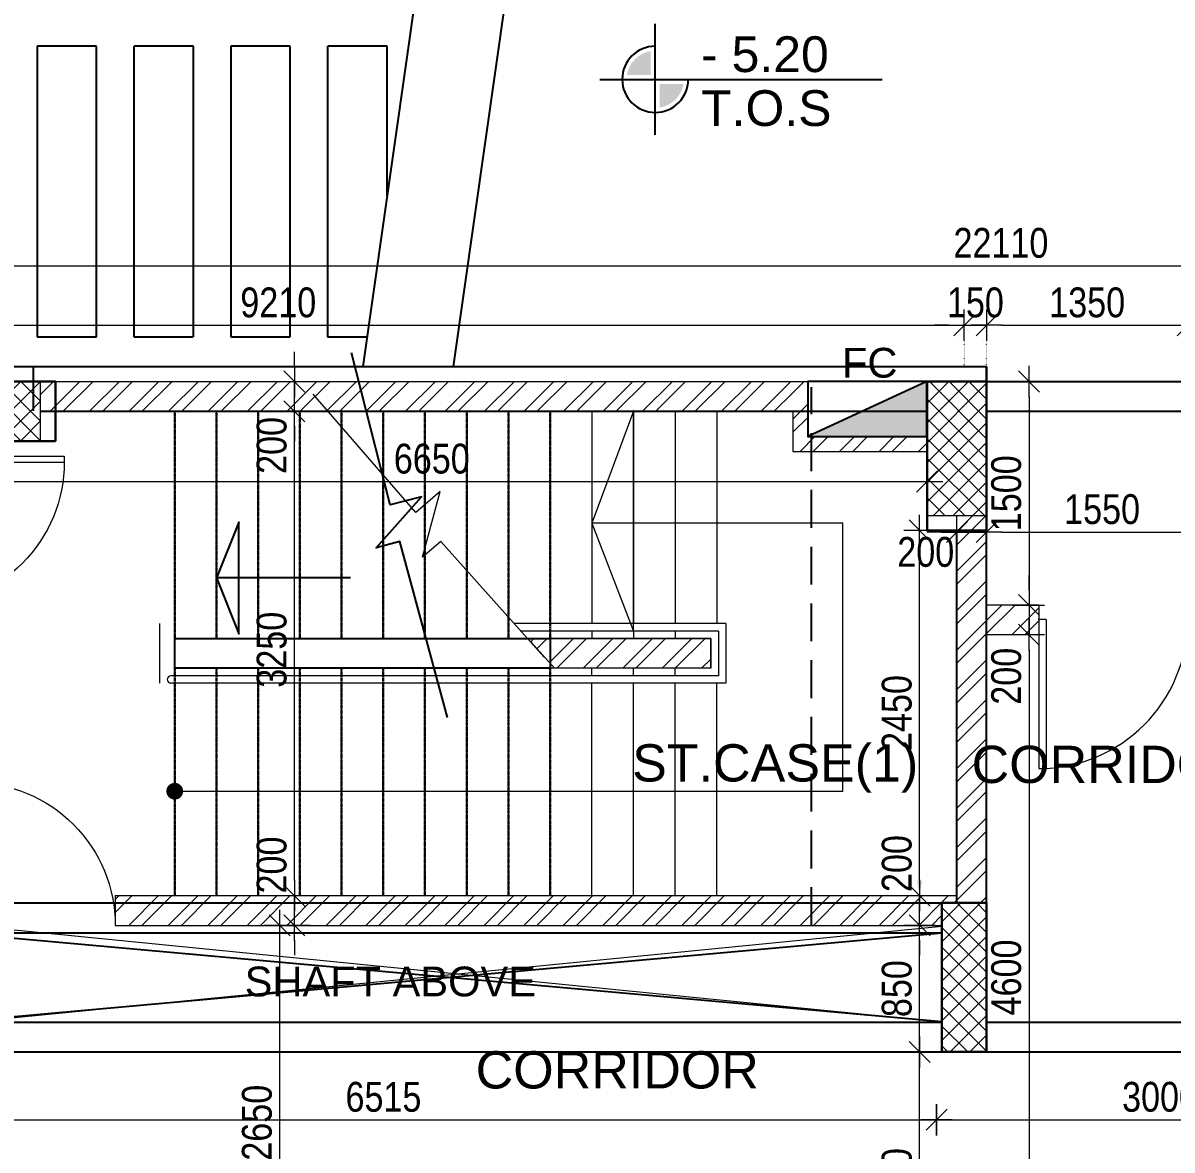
# Model space of a CAD drawing. Header units: inches. Extents: x 676944 to 1044153, y 326920 to 502369.
# Drawn here: x 703729 to 711442, y 375102 to 382667 of the extents above; entities that cross this region are included whole.
import ezdxf

# ---------------------------------------------------------------- set-up
doc = ezdxf.new("R2010")
doc.units = ezdxf.units.IN
doc.header["$MEASUREMENT"] = 0
for name, pattern in [('DASHED2', [9.525, 6.35, -3.175]), ('DOT2', [3.175, 0, -3.175]), ('HIDDEN', [9.525, 6.35, -3.175]), ('PHANTOM21', [1.25, 0.625, -0.125, 0.125, -0.125, 0.125, -0.125])]:
    doc.linetypes.add(name, pattern=pattern)
for name, color, linetype, lineweight in [('A-DIMENSION', 7, 'Continuous', 9), ('A-DOOR', 10, 'Continuous', 15), ('A-LEVEL', 181, 'Continuous', 9), ('A-LEVEL-CON', 74, 'Continuous', 9)]:
    doc.layers.add(name, color=color, linetype=linetype, lineweight=lineweight)
for name, color, linetype in [('LEVELS', 181, 'Continuous'), ('P-FIRE-HOSE', 8, 'PHANTOM21'), ('S-BEAM', 2, 'Continuous'), ('S-COL-1', 7, 'Continuous'), ('S-REIN', 7, 'Continuous'), ('S-RIBS', 43, 'HIDDEN'), ('S-STR', 9, 'DASHED2'), ('S-T-REIN', 210, 'HIDDEN'), ('stair', 1, 'Continuous'), ('THN', 1, 'Continuous')]:
    doc.layers.add(name, color=color, linetype=linetype)
doc.styles.add('ARIAL', font='ARIALN.TTF')
doc.styles.get("Standard").update_dxf_attribs({"font": 'arial.ttf'})
doc.styles.add('style1', font='arial.ttf')
doc.dimstyles.get("Standard").update_dxf_attribs({"dimtxt": 0.18, "dimasz": 0.18, "dimexe": 0.18, "dimexo": 0.0625, "dimgap": 0.09, "dimtad": 0, "dimtih": 1, "dimtoh": 1, "dimdec": 4, "dimzin": 0, "dimdsep": 46, "dimtxsty": 'Standard', "dimcen": 0.09, "dimadec": 0, "dimazin": 0, "dimtfac": 1, "dimtdec": 4, "dimtofl": 0, "dimtmove": 0, "dimatfit": 3, "dimfxl": 1, "dimtolj": 1, "dimtzin": 0, "dimarcsym": 0})
pattern_1 = [(45, (500265.86, -209134.59), (-132.58252, 132.58252), []), (45, (500354.24, -209134.59), (-132.58252, 132.58252), [])]
pattern_2 = [(45, (500265.86, -209134.585), (-66.29126, 66.29126), []), (135, (500265.86, -209134.585), (-66.29126, -66.29126), [])]

# ---------------------------------------------------------------- blocks, each defined once
blk = doc.blocks.new('M-DOOR-1M')
at = {"layer": 'A-DOOR'}
for p, q in [((0, 958.4), (-41.7, 958.4)), ((-41.7, 0), (-41.7, 958.4)), ((0, 0), (0, 958.4)), ((-41.7, 0), (0, 0))]:
    blk.add_line(p, q, dxfattribs=at)
blk.add_arc((-41.7, 0), 958.4, 90, 180.00218, dxfattribs=at)
blk = doc.blocks.new('level')
at = {"layer": 'LEVELS'}
for points in [[(42.75, 3.75), (22.79, 3.75, -0.325023), (42.75, 23.71)], [(70.21, -3.75), (50.25, -3.75), (50.25, -23.71, 0.325023)]]:
    blk.add_hatch(color=256, dxfattribs=at).paths.add_polyline_path(points)
for p, q in [((46.5, -46.5), (46.5, 46.5)), ((0, 0), (236.89, 0))]:
    blk.add_line(p, q, dxfattribs=at)
blk.add_arc((46.5, 0), 27.75, 90, 0, dxfattribs=at)
at = {"layer": 'LEVELS', "style": 'style1', "flags": 8}
for tag, p in [('+0.00', (84.97, 6.12)), ('F.F.L', (84.97, -39.13))]:
    blk.add_attdef(tag, p, '', height=30, dxfattribs=at)
blk = doc.blocks.new('FHC')
at = {"layer": 'P-FIRE-HOSE', "linetype": 'Continuous'}
blk.add_hatch(color=256, dxfattribs=at).paths.add_polyline_path([(-0.4, 0.185), (-0.4, -0.185), (0.4, 0.185)])
blk.add_line((-0.4, -0.185), (0.4, 0.185), dxfattribs=at)
blk.add_lwpolyline([(-0.4, -0.185), (0.4, -0.185), (0.4, 0.185), (-0.4, 0.185)], close=True, dxfattribs=at)
blk = doc.blocks.new('R')
for p, q in [((0, -1.05), (0, 1.05)), ((-1.05, 0), (1.05, 0))]:
    blk.add_line(p, q)
at = {"color": 4, "lineweight": 13}
blk.add_line((-0.707, -0.707), (0.707, 0.707), dxfattribs=at)
blk = doc.blocks.new('*D445')
at = {"layer": 'A-DIMENSION', "color": 254, "linetype": 'DOT2', "lineweight": 13, "transparency": 16777216}
for p, q in [((512358.4, 208075.5), (512358.4, 208122.9)), ((518873.1, 208075.5), (518873.1, 208122.9))]:
    blk.add_line(p, q, dxfattribs=at)
at = {"layer": 'A-DIMENSION', "color": 254, "transparency": 16777216}
blk.add_line((512458.4, 208047.9), (518773.1, 208047.9), dxfattribs=at)
at = {"layer": 'Defpoints', "color": 0, "transparency": 16777216}
for p in [(518873.1, 208047.9), (512358.4, 207975.5), (518873.1, 207975.5)]:
    blk.add_point(p, dxfattribs=at)
at = {"layer": 'A-DIMENSION', "color": 254, "transparency": 16777216, "xscale": 100, "yscale": 100, "zscale": 100, "rotation": 180}
blk.add_blockref('R', (512358.4, 208047.9), dxfattribs=at)
at = {"layer": 'A-DIMENSION', "color": 254, "transparency": 16777216, "xscale": 100, "yscale": 100, "zscale": 100}
blk.add_blockref('R', (518873.1, 208047.9), dxfattribs=at)
at = {"layer": 'A-DIMENSION', "color": 254, "transparency": 16777216, "insert": (515159.9, 208200.1), "char_height": 200, "attachment_point": 5, "style": 'ARIAL'}
blk.add_mtext('\\A1;6515', dxfattribs=at)
blk = doc.blocks.new('*D446')
at = {"layer": 'A-DIMENSION', "color": 254, "linetype": 'DOT2', "lineweight": 13, "transparency": 16777216}
for p, q in [((521873.5, 208402.4), (521873.5, 207972.9)), ((518873.1, 208075.5), (518873.1, 208122.9))]:
    blk.add_line(p, q, dxfattribs=at)
at = {"layer": 'A-DIMENSION', "color": 254, "transparency": 16777216}
blk.add_line((518973.1, 208047.9), (521773.5, 208047.9), dxfattribs=at)
at = {"layer": 'Defpoints', "color": 0, "transparency": 16777216}
for p in [(521873.5, 208502.4), (521873.5, 208047.9), (518873.1, 207975.5)]:
    blk.add_point(p, dxfattribs=at)
at = {"layer": 'A-DIMENSION', "color": 254, "transparency": 16777216, "xscale": 100, "yscale": 100, "zscale": 100, "rotation": 180}
blk.add_blockref('R', (518873.1, 208047.9), dxfattribs=at)
at = {"layer": 'A-DIMENSION', "color": 254, "transparency": 16777216, "xscale": 100, "yscale": 100, "zscale": 100}
blk.add_blockref('R', (521873.5, 208047.9), dxfattribs=at)
at = {"layer": 'A-DIMENSION', "color": 254, "transparency": 16777216, "insert": (520373.3, 208200.1), "char_height": 200, "attachment_point": 5, "style": 'ARIAL'}
blk.add_mtext('\\A1;3000', dxfattribs=at)
blk = doc.blocks.new('*D451')
at = {"layer": 'A-DIMENSION', "color": 254, "linetype": 'DOT2', "lineweight": 13, "transparency": 16777216}
for p, q in [((509848.8, 213102.4), (509848.8, 213455)), ((519058.7, 213102.4), (519058.7, 213455))]:
    blk.add_line(p, q, dxfattribs=at)
at = {"layer": 'A-DIMENSION', "color": 254, "transparency": 16777216}
blk.add_line((509948.8, 213380), (518958.7, 213380), dxfattribs=at)
at = {"layer": 'Defpoints', "color": 0, "transparency": 16777216}
for p in [(519058.7, 213380), (509848.8, 213002.4), (519058.7, 213002.4)]:
    blk.add_point(p, dxfattribs=at)
at = {"layer": 'A-DIMENSION', "color": 254, "transparency": 16777216, "xscale": 100, "yscale": 100, "zscale": 100, "rotation": 180}
blk.add_blockref('R', (509848.8, 213380), dxfattribs=at)
at = {"layer": 'A-DIMENSION', "color": 254, "transparency": 16777216, "xscale": 100, "yscale": 100, "zscale": 100}
blk.add_blockref('R', (519058.7, 213380), dxfattribs=at)
at = {"layer": 'A-DIMENSION', "color": 254, "transparency": 16777216, "insert": (514453.8, 213532.2), "char_height": 200, "attachment_point": 5, "style": 'ARIAL'}
blk.add_mtext('\\A1;9210', dxfattribs=at)
blk = doc.blocks.new('*D452')
at = {"layer": 'A-DIMENSION', "color": 254, "linetype": 'DOT2', "lineweight": 13, "transparency": 16777216}
for p, q in [((519209.1, 213102.4), (519209.1, 213455)), ((520559, 213083.8), (520559, 213455))]:
    blk.add_line(p, q, dxfattribs=at)
at = {"layer": 'A-DIMENSION', "color": 254, "transparency": 16777216}
blk.add_line((519309.1, 213380), (520459, 213380), dxfattribs=at)
at = {"layer": 'Defpoints', "color": 0, "transparency": 16777216}
for p in [(520559, 213380), (519209.1, 213002.4), (520559, 212983.8)]:
    blk.add_point(p, dxfattribs=at)
at = {"layer": 'A-DIMENSION', "color": 254, "transparency": 16777216, "xscale": 100, "yscale": 100, "zscale": 100, "rotation": 180}
blk.add_blockref('R', (519209.1, 213380), dxfattribs=at)
at = {"layer": 'A-DIMENSION', "color": 254, "transparency": 16777216, "xscale": 100, "yscale": 100, "zscale": 100}
blk.add_blockref('R', (520559, 213380), dxfattribs=at)
at = {"layer": 'A-DIMENSION', "color": 254, "transparency": 16777216, "insert": (519884.1, 213532.2), "char_height": 200, "attachment_point": 5, "style": 'ARIAL'}
blk.add_mtext('\\A1;1350', dxfattribs=at)
blk = doc.blocks.new('*D456')
at = {"layer": 'A-DIMENSION', "color": 254, "linetype": 'DOT2', "lineweight": 13, "transparency": 16777216}
for p, q in [((519309.1, 213002.4), (519568.8, 213002.4)), ((519351.2, 211502.4), (519568.8, 211502.4))]:
    blk.add_line(p, q, dxfattribs=at)
at = {"layer": 'A-DIMENSION', "color": 254, "transparency": 16777216}
blk.add_line((519493.8, 212902.4), (519493.8, 211602.4), dxfattribs=at)
at = {"layer": 'Defpoints', "color": 0, "transparency": 16777216}
for p in [(519209.1, 213002.4), (519251.2, 211502.4), (519493.8, 211502.4)]:
    blk.add_point(p, dxfattribs=at)
at = {"layer": 'A-DIMENSION', "color": 254, "transparency": 16777216, "xscale": 100, "yscale": 100, "zscale": 100}
for p, rotation in [((519493.8, 213002.4), 90), ((519493.8, 211502.4), 270)]:
    blk.add_blockref('R', p, dxfattribs=dict(at, rotation=rotation))
at = {"layer": 'A-DIMENSION', "color": 254, "transparency": 16777216, "insert": (519341.7, 212252.4), "char_height": 200, "attachment_point": 5, "rotation": 90, "style": 'ARIAL'}
blk.add_mtext('\\A1;1500', dxfattribs=at)
blk = doc.blocks.new('*D457')
at = {"layer": 'A-DIMENSION', "color": 254, "transparency": 16777216}
for p, q in [((519493.8, 211602.4), (519493.8, 211702.4)), ((519493.8, 211502.4), (519493.8, 211302.4)), ((519493.8, 211202.4), (519493.8, 211102.4))]:
    blk.add_line(p, q, dxfattribs=at)
at = {"layer": 'A-DIMENSION', "color": 254, "linetype": 'DOT2', "lineweight": 13, "transparency": 16777216}
for p, q in [((519351.2, 211502.4), (519568.8, 211502.4)), ((519491.6, 211302.4), (519568.8, 211302.4))]:
    blk.add_line(p, q, dxfattribs=at)
at = {"layer": 'Defpoints', "color": 0, "transparency": 16777216}
for p in [(519251.2, 211502.4), (519391.6, 211302.4), (519493.8, 211302.4)]:
    blk.add_point(p, dxfattribs=at)
at = {"layer": 'A-DIMENSION', "color": 254, "transparency": 16777216, "xscale": 100, "yscale": 100, "zscale": 100}
for p, rotation in [((519493.8, 211502.4), 270), ((519493.8, 211302.4), 90)]:
    blk.add_blockref('R', p, dxfattribs=dict(at, rotation=rotation))
at = {"layer": 'A-DIMENSION', "color": 254, "transparency": 16777216, "insert": (519341.7, 211024.2), "char_height": 200, "attachment_point": 5, "rotation": 90, "style": 'ARIAL'}
blk.add_mtext('\\A1;200', dxfattribs=at)
blk = doc.blocks.new('*D458')
at = {"layer": 'A-DIMENSION', "color": 254, "linetype": 'DOT2', "lineweight": 13, "transparency": 16777216}
for p, q in [((519491.6, 211302.4), (519568.8, 211302.4)), ((519406.2, 206702.4), (519418.8, 206702.4))]:
    blk.add_line(p, q, dxfattribs=at)
at = {"layer": 'A-DIMENSION', "color": 254, "transparency": 16777216}
blk.add_line((519493.8, 211202.4), (519493.8, 206802.4), dxfattribs=at)
at = {"layer": 'Defpoints', "color": 0, "transparency": 16777216}
for p in [(519391.6, 211302.4), (519493.8, 206702.4), (519506.2, 206702.4)]:
    blk.add_point(p, dxfattribs=at)
at = {"layer": 'A-DIMENSION', "color": 254, "transparency": 16777216, "xscale": 100, "yscale": 100, "zscale": 100}
for p, rotation in [((519493.8, 211302.4), 90), ((519493.8, 206702.4), 270)]:
    blk.add_blockref('R', p, dxfattribs=dict(at, rotation=rotation))
at = {"layer": 'A-DIMENSION', "color": 254, "transparency": 16777216, "insert": (519341.7, 209002.4), "char_height": 200, "attachment_point": 5, "rotation": 90, "style": 'ARIAL'}
blk.add_mtext('\\A1;4600', dxfattribs=at)
blk = doc.blocks.new('*D481')
at = {"layer": 'A-DIMENSION', "color": 254, "linetype": 'DOT2', "lineweight": 13, "transparency": 16777216}
for p, q in [((508649.8, 213102.4), (508649.8, 213854.8)), ((530759.5, 213477.4), (530759.5, 213854.8))]:
    blk.add_line(p, q, dxfattribs=at)
at = {"layer": 'A-DIMENSION', "color": 254, "transparency": 16777216}
blk.add_line((508749.8, 213779.8), (530659.5, 213779.8), dxfattribs=at)
at = {"layer": 'Defpoints', "color": 0, "transparency": 16777216}
for p in [(530759.5, 213779.8), (530759.5, 213377.4), (508649.8, 213002.4)]:
    blk.add_point(p, dxfattribs=at)
at = {"layer": 'A-DIMENSION', "color": 254, "transparency": 16777216, "xscale": 100, "yscale": 100, "zscale": 100, "rotation": 180}
blk.add_blockref('R', (508649.8, 213779.8), dxfattribs=at)
at = {"layer": 'A-DIMENSION', "color": 254, "transparency": 16777216, "xscale": 100, "yscale": 100, "zscale": 100}
blk.add_blockref('R', (530759.5, 213779.8), dxfattribs=at)
at = {"layer": 'A-DIMENSION', "color": 254, "transparency": 16777216, "insert": (519305.2, 213931.9), "char_height": 200, "attachment_point": 5, "style": 'ARIAL'}
blk.add_mtext('\\A1;22110', dxfattribs=at)
blk = doc.blocks.new('*D518')
at = {"layer": 'A-DIMENSION', "color": 254, "linetype": 'DOT2', "lineweight": 13, "transparency": 16777216}
for p, q in [((512159.4, 212312.3), (512159.4, 212406.5)), ((518809.5, 212202.4), (518809.5, 212406.5))]:
    blk.add_line(p, q, dxfattribs=at)
at = {"layer": 'A-DIMENSION', "color": 254, "transparency": 16777216}
blk.add_line((512259.4, 212331.5), (518709.5, 212331.5), dxfattribs=at)
at = {"layer": 'Defpoints', "color": 0, "transparency": 16777216}
for p in [(518809.5, 212331.5), (512159.4, 212212.3), (518809.5, 212102.4)]:
    blk.add_point(p, dxfattribs=at)
at = {"layer": 'A-DIMENSION', "color": 254, "transparency": 16777216, "xscale": 100, "yscale": 100, "zscale": 100, "rotation": 180}
blk.add_blockref('R', (512159.4, 212331.5), dxfattribs=at)
at = {"layer": 'A-DIMENSION', "color": 254, "transparency": 16777216, "xscale": 100, "yscale": 100, "zscale": 100}
blk.add_blockref('R', (518809.5, 212331.5), dxfattribs=at)
at = {"layer": 'A-DIMENSION', "color": 254, "transparency": 16777216, "insert": (515484.4, 212483.6), "char_height": 200, "attachment_point": 5, "style": 'ARIAL'}
blk.add_mtext('\\A1;6650', dxfattribs=at)
blk = doc.blocks.new('*D519')
at = {"layer": 'A-DIMENSION', "color": 254, "transparency": 16777216}
for p, q in [((518909.5, 211992.4), (518809.5, 211992.4)), ((519009.5, 211992.4), (519209.1, 211992.4)), ((519309.1, 211992.4), (519409.1, 211992.4))]:
    blk.add_line(p, q, dxfattribs=at)
at = {"layer": 'A-DIMENSION', "color": 254, "linetype": 'DOT2', "lineweight": 13, "transparency": 16777216}
for p, q in [((519009.5, 211895.8), (519009.5, 211917.4)), ((519209.1, 211895.8), (519209.1, 211917.4))]:
    blk.add_line(p, q, dxfattribs=at)
at = {"layer": 'Defpoints', "color": 0, "transparency": 16777216}
for p in [(519009.5, 211995.8), (519209.1, 211995.8), (519209.1, 211992.4)]:
    blk.add_point(p, dxfattribs=at)
at = {"layer": 'A-DIMENSION', "color": 254, "transparency": 16777216, "xscale": 100, "yscale": 100, "zscale": 100}
blk.add_blockref('R', (519009.5, 211992.4), dxfattribs=at)
at = {"layer": 'A-DIMENSION', "color": 254, "transparency": 16777216, "xscale": 100, "yscale": 100, "zscale": 100, "rotation": 180}
blk.add_blockref('R', (519209.1, 211992.4), dxfattribs=at)
at = {"layer": 'A-DIMENSION', "color": 254, "transparency": 16777216, "insert": (518800.5, 211857.6), "char_height": 200, "attachment_point": 5, "style": 'ARIAL'}
blk.add_mtext('\\A1;200', dxfattribs=at)
blk = doc.blocks.new('*D520')
at = {"layer": 'A-DIMENSION', "color": 254, "linetype": 'DOT2', "lineweight": 13, "transparency": 16777216}
for p, q in [((520759.4, 212063.9), (520759.4, 212067.4)), ((519209.1, 211895.8), (519209.1, 211917.4))]:
    blk.add_line(p, q, dxfattribs=at)
at = {"layer": 'A-DIMENSION', "color": 254, "transparency": 16777216}
blk.add_line((519309.1, 211992.4), (520659.4, 211992.4), dxfattribs=at)
at = {"layer": 'Defpoints', "color": 0, "transparency": 16777216}
for p in [(519209.1, 211995.8), (520759.4, 211992.4), (520759.4, 211963.9)]:
    blk.add_point(p, dxfattribs=at)
at = {"layer": 'A-DIMENSION', "color": 254, "transparency": 16777216, "xscale": 100, "yscale": 100, "zscale": 100, "rotation": 180}
blk.add_blockref('R', (519209.1, 211992.4), dxfattribs=at)
at = {"layer": 'A-DIMENSION', "color": 254, "transparency": 16777216, "xscale": 100, "yscale": 100, "zscale": 100}
blk.add_blockref('R', (520759.4, 211992.4), dxfattribs=at)
at = {"layer": 'A-DIMENSION', "color": 254, "transparency": 16777216, "insert": (519984.2, 212144.5), "char_height": 200, "attachment_point": 5, "style": 'ARIAL'}
blk.add_mtext('\\A1;1550', dxfattribs=at)
blk = doc.blocks.new('*D530')
at = {"layer": 'A-DIMENSION', "color": 254, "linetype": 'DOT2', "lineweight": 13, "transparency": 16777216}
for p, q in [((514511.4, 209352.4), (514388.3, 209352.4)), ((514257.4, 206702.3), (514538.3, 206702.3))]:
    blk.add_line(p, q, dxfattribs=at)
at = {"layer": 'A-DIMENSION', "color": 254, "transparency": 16777216}
blk.add_line((514463.3, 206802.3), (514463.3, 209252.4), dxfattribs=at)
at = {"layer": 'Defpoints', "color": 0, "transparency": 16777216}
for p in [(514463.3, 209352.4), (514611.4, 209352.4), (514157.4, 206702.3)]:
    blk.add_point(p, dxfattribs=at)
at = {"layer": 'A-DIMENSION', "color": 254, "transparency": 16777216, "xscale": 100, "yscale": 100, "zscale": 100}
for p, rotation in [((514463.3, 209352.4), 90), ((514463.3, 206702.3), 270)]:
    blk.add_blockref('R', p, dxfattribs=dict(at, rotation=rotation))
at = {"layer": 'A-DIMENSION', "color": 254, "transparency": 16777216, "insert": (514311.2, 208027.4), "char_height": 200, "attachment_point": 5, "rotation": 90, "style": 'ARIAL'}
blk.add_mtext('\\A1;2650', dxfattribs=at)
blk = doc.blocks.new('*D531')
at = {"layer": 'A-DIMENSION', "color": 254, "transparency": 16777216}
for p, q in [((514562.3, 209652.4), (514562.3, 209752.4)), ((514562.3, 209352.4), (514562.3, 209552.4)), ((514562.3, 209252.4), (514562.3, 209152.4))]:
    blk.add_line(p, q, dxfattribs=at)
at = {"layer": 'A-DIMENSION', "color": 254, "linetype": 'DOT2', "lineweight": 13, "transparency": 16777216}
for p, q in [((514511.4, 209552.4), (514487.3, 209552.4)), ((514511.4, 209352.4), (514487.3, 209352.4))]:
    blk.add_line(p, q, dxfattribs=at)
at = {"layer": 'Defpoints', "color": 0, "transparency": 16777216}
for p in [(514562.3, 209552.4), (514611.4, 209552.4), (514611.4, 209352.4)]:
    blk.add_point(p, dxfattribs=at)
at = {"layer": 'A-DIMENSION', "color": 254, "transparency": 16777216, "xscale": 100, "yscale": 100, "zscale": 100}
for p, rotation in [((514562.3, 209552.4), 270), ((514562.3, 209352.4), 90)]:
    blk.add_blockref('R', p, dxfattribs=dict(at, rotation=rotation))
at = {"layer": 'A-DIMENSION', "color": 254, "transparency": 16777216, "insert": (514410.2, 209757.2), "char_height": 200, "attachment_point": 5, "rotation": 90, "style": 'ARIAL'}
blk.add_mtext('\\A1;200', dxfattribs=at)
blk = doc.blocks.new('*D532')
at = {"layer": 'A-DIMENSION', "color": 254, "linetype": 'DOT2', "lineweight": 13, "transparency": 16777216}
for p, q in [((514511.4, 212802.4), (514487.3, 212802.4)), ((514511.4, 209552.4), (514487.3, 209552.4))]:
    blk.add_line(p, q, dxfattribs=at)
at = {"layer": 'A-DIMENSION', "color": 254, "transparency": 16777216}
blk.add_line((514562.3, 209652.4), (514562.3, 212702.4), dxfattribs=at)
at = {"layer": 'Defpoints', "color": 0, "transparency": 16777216}
for p in [(514562.3, 212802.4), (514611.4, 212802.4), (514611.4, 209552.4)]:
    blk.add_point(p, dxfattribs=at)
at = {"layer": 'A-DIMENSION', "color": 254, "transparency": 16777216, "xscale": 100, "yscale": 100, "zscale": 100}
for p, rotation in [((514562.3, 212802.4), 90), ((514562.3, 209552.4), 270)]:
    blk.add_blockref('R', p, dxfattribs=dict(at, rotation=rotation))
at = {"layer": 'A-DIMENSION', "color": 254, "transparency": 16777216, "insert": (514410.2, 211202.4), "char_height": 200, "attachment_point": 5, "rotation": 90, "style": 'ARIAL'}
blk.add_mtext('\\A1;3250', dxfattribs=at)
blk = doc.blocks.new('*D533')
at = {"layer": 'A-DIMENSION', "color": 254, "transparency": 16777216}
for p, q in [((514562.3, 213102.4), (514562.3, 213202.4)), ((514562.3, 212802.4), (514562.3, 213002.4)), ((514562.3, 212702.4), (514562.3, 212602.4))]:
    blk.add_line(p, q, dxfattribs=at)
at = {"layer": 'A-DIMENSION', "color": 254, "linetype": 'DOT2', "lineweight": 13, "transparency": 16777216}
for p, q in [((514479, 213002.4), (514487.3, 213002.4)), ((514511.4, 212802.4), (514487.3, 212802.4))]:
    blk.add_line(p, q, dxfattribs=at)
at = {"layer": 'Defpoints', "color": 0, "transparency": 16777216}
for p in [(514562.3, 213002.4), (514579, 213002.4), (514611.4, 212802.4)]:
    blk.add_point(p, dxfattribs=at)
at = {"layer": 'A-DIMENSION', "color": 254, "transparency": 16777216, "xscale": 100, "yscale": 100, "zscale": 100}
for p, rotation in [((514562.3, 213002.4), 270), ((514562.3, 212802.4), 90)]:
    blk.add_blockref('R', p, dxfattribs=dict(at, rotation=rotation))
at = {"layer": 'A-DIMENSION', "color": 254, "transparency": 16777216, "insert": (514410.2, 212573.4), "char_height": 200, "attachment_point": 5, "rotation": 90, "style": 'ARIAL'}
blk.add_mtext('\\A1;200', dxfattribs=at)
blk = doc.blocks.new('*D535')
at = {"layer": 'A-DIMENSION', "color": 254, "linetype": 'DOT2', "lineweight": 13, "transparency": 16777216}
for p, q in [((518809.1, 208502.4), (518683.8, 208502.4)), ((518723.9, 206702.4), (518683.8, 206702.4))]:
    blk.add_line(p, q, dxfattribs=at)
at = {"layer": 'A-DIMENSION', "color": 254, "transparency": 16777216}
blk.add_line((518758.8, 206802.4), (518758.8, 208402.4), dxfattribs=at)
at = {"layer": 'Defpoints', "color": 0, "transparency": 16777216}
for p in [(518758.8, 208502.4), (518909.1, 208502.4), (518823.9, 206702.4)]:
    blk.add_point(p, dxfattribs=at)
at = {"layer": 'A-DIMENSION', "color": 254, "transparency": 16777216, "xscale": 100, "yscale": 100, "zscale": 100}
for p, rotation in [((518758.8, 208502.4), 90), ((518758.8, 206702.4), 270)]:
    blk.add_blockref('R', p, dxfattribs=dict(at, rotation=rotation))
at = {"layer": 'A-DIMENSION', "color": 254, "transparency": 16777216, "insert": (518606.7, 207602.4), "char_height": 200, "attachment_point": 5, "rotation": 90, "style": 'ARIAL'}
blk.add_mtext('\\A1;1800', dxfattribs=at)
blk = doc.blocks.new('*D536')
at = {"layer": 'A-DIMENSION', "color": 254, "linetype": 'DOT2', "lineweight": 13, "transparency": 16777216}
for p, q in [((518792.2, 209352.4), (518833.8, 209352.4)), ((518809.1, 208502.4), (518683.8, 208502.4))]:
    blk.add_line(p, q, dxfattribs=at)
at = {"layer": 'A-DIMENSION', "color": 254, "transparency": 16777216}
blk.add_line((518758.8, 208602.4), (518758.8, 209252.4), dxfattribs=at)
at = {"layer": 'Defpoints', "color": 0, "transparency": 16777216}
for p in [(518692.2, 209352.4), (518758.8, 209352.4), (518909.1, 208502.4)]:
    blk.add_point(p, dxfattribs=at)
at = {"layer": 'A-DIMENSION', "color": 254, "transparency": 16777216, "xscale": 100, "yscale": 100, "zscale": 100}
for p, rotation in [((518758.8, 209352.4), 90), ((518758.8, 208502.4), 270)]:
    blk.add_blockref('R', p, dxfattribs=dict(at, rotation=rotation))
at = {"layer": 'A-DIMENSION', "color": 254, "transparency": 16777216, "insert": (518606.7, 208927.4), "char_height": 200, "attachment_point": 5, "rotation": 90, "style": 'ARIAL'}
blk.add_mtext('\\A1;850', dxfattribs=at)
blk = doc.blocks.new('*D537')
at = {"layer": 'A-DIMENSION', "color": 254, "transparency": 16777216}
for p, q in [((518758.8, 209652.4), (518758.8, 209752.4)), ((518758.8, 209352.4), (518758.8, 209552.4)), ((518758.8, 209252.4), (518758.8, 209152.4))]:
    blk.add_line(p, q, dxfattribs=at)
at = {"layer": 'A-DIMENSION', "color": 254, "linetype": 'DOT2', "lineweight": 13, "transparency": 16777216}
for p, q in [((518853.8, 209552.4), (518833.8, 209552.4)), ((518792.2, 209352.4), (518833.8, 209352.4))]:
    blk.add_line(p, q, dxfattribs=at)
at = {"layer": 'Defpoints', "color": 0, "transparency": 16777216}
for p in [(518753.8, 209552.4), (518758.8, 209552.4), (518692.2, 209352.4)]:
    blk.add_point(p, dxfattribs=at)
at = {"layer": 'A-DIMENSION', "color": 254, "transparency": 16777216, "xscale": 100, "yscale": 100, "zscale": 100}
for p, rotation in [((518758.8, 209552.4), 270), ((518758.8, 209352.4), 90)]:
    blk.add_blockref('R', p, dxfattribs=dict(at, rotation=rotation))
at = {"layer": 'A-DIMENSION', "color": 254, "transparency": 16777216, "insert": (518606.7, 209767), "char_height": 200, "attachment_point": 5, "rotation": 90, "style": 'ARIAL'}
blk.add_mtext('\\A1;200', dxfattribs=at)
blk = doc.blocks.new('*D538')
at = {"layer": 'A-DIMENSION', "color": 254, "linetype": 'DOT2', "lineweight": 13, "transparency": 16777216}
for p, q in [((518853.8, 212002.4), (518833.8, 212002.4)), ((518853.8, 209552.4), (518833.8, 209552.4))]:
    blk.add_line(p, q, dxfattribs=at)
at = {"layer": 'A-DIMENSION', "color": 254, "transparency": 16777216}
blk.add_line((518758.8, 209652.4), (518758.8, 211902.4), dxfattribs=at)
blk.add_solid([(518742.1, 209652.4), (518775.5, 209652.4), (518758.8, 209552.4)], dxfattribs=at)
at = {"layer": 'Defpoints', "color": 0, "transparency": 16777216}
for p in [(518753.8, 212002.4), (518758.8, 212002.4), (518753.8, 209552.4)]:
    blk.add_point(p, dxfattribs=at)
at = {"layer": 'A-DIMENSION', "color": 254, "transparency": 16777216, "xscale": 100, "yscale": 100, "zscale": 100, "rotation": 90}
blk.add_blockref('R', (518758.8, 212002.4), dxfattribs=at)
at = {"layer": 'A-DIMENSION', "color": 254, "transparency": 16777216, "insert": (518606.7, 210777.4), "char_height": 200, "attachment_point": 5, "rotation": 90, "style": 'ARIAL'}
blk.add_mtext('\\A1;2450', dxfattribs=at)
blk = doc.blocks.new('*D393')
at = {"layer": 'A-DIMENSION', "color": 254, "linetype": 'DOT2', "lineweight": 13, "transparency": 16777216}
for p, q in [((519058.7, 213102.4), (519058.7, 213455)), ((519209.1, 213102.4), (519209.1, 213455))]:
    blk.add_line(p, q, dxfattribs=at)
at = {"layer": 'A-DIMENSION', "color": 254, "transparency": 16777216}
for p, q in [((518958.7, 213380), (518858.7, 213380)), ((519058.7, 213380), (519209.1, 213380)), ((519309.1, 213380), (519409.1, 213380))]:
    blk.add_line(p, q, dxfattribs=at)
at = {"layer": 'Defpoints', "color": 0, "transparency": 16777216}
for p in [(519209.1, 213380), (519058.7, 213002.4), (519209.1, 213002.4)]:
    blk.add_point(p, dxfattribs=at)
at = {"layer": 'A-DIMENSION', "color": 254, "transparency": 16777216, "xscale": 100, "yscale": 100, "zscale": 100}
blk.add_blockref('R', (519058.7, 213380), dxfattribs=at)
at = {"layer": 'A-DIMENSION', "color": 254, "transparency": 16777216, "xscale": 100, "yscale": 100, "zscale": 100, "rotation": 180}
blk.add_blockref('R', (519209.1, 213380), dxfattribs=at)
at = {"layer": 'A-DIMENSION', "color": 254, "transparency": 16777216, "insert": (519133.9, 213532.2), "char_height": 200, "attachment_point": 5, "style": 'ARIAL'}
blk.add_mtext('\\A1;150', dxfattribs=at)
blk = doc.blocks.new('CEILING PLAN')
at = {"layer": 'S-BEAM', "color": 254, "linetype": 'ByBlock'}
for p, q in [((395582.3, 474204), (394364.7, 465673.1)), ((396176.3, 474119.3), (394970.8, 465673.1)), ((391303.2, 465673.1), (398553, 465673.1)), ((398553, 465573.1), (400103.2, 465573.1)), ((392203.2, 465373.1), (398153, 465373.1)), ((398553, 465373.1), (400103.2, 465373.1)), ((398553, 462073.1), (398553, 465373.1)), ((398353, 462073.1), (398353, 464573.1)), ((391603.2, 462073.1), (398303.2, 462073.1)), ((391603.2, 461873.1), (398253, 461873.1)), ((391603.2, 461273.1), (398253, 461273.1)), ((398553, 461273.1), (400103.2, 461273.1)), ((391303.2, 461073.1), (408778.2, 461073.1))]:
    blk.add_line(p, q, dxfattribs=at)
at = {"layer": 'S-BEAM', "color": 254, "lineweight": 30}
blk.add_line((398553, 465573.1), (398553, 465673.1), dxfattribs=at)
at = {"layer": 'S-COL-1', "color": 254, "lineweight": 30}
for points in [[(392303.2, 465173.1), (392303.2, 465573.1), (391303.2, 465573.1), (391303.2, 465173.1)], [(398553, 465573.1), (398153, 465573.1), (398153, 464573.1), (398553, 464573.1)], [(398253, 461073.1), (398553, 461073.1), (398553, 462073.1), (398253, 462073.1)]]:
    blk.add_lwpolyline(points, close=True, dxfattribs=at)
at = {"layer": 'S-REIN', "color": 254}
blk.add_line((392151.9, 465673.1), (392151.9, 465377.3), dxfattribs=at)
at = {"layer": 'S-RIBS', "color": 254, "ltscale": 0.4}
for points in [[(392578.2, 467823.1), (392178.2, 467823.1), (392178.2, 465873.1), (392578.2, 465873.1)], [(393228.2, 467823.1), (392828.2, 467823.1), (392828.2, 465873.1), (393228.2, 465873.1)], [(393878.2, 467823.1), (393478.2, 467823.1), (393478.2, 465873.1), (393878.2, 465873.1)]]:
    blk.add_lwpolyline(points, close=True, dxfattribs=at)
blk.add_lwpolyline([(394528.2, 466818.9), (394528.2, 467823.1), (394128.2, 467823.1), (394128.2, 465873.1), (394393.3, 465873.1)], dxfattribs=at)
at = {"layer": 'S-STR', "color": 254, "lineweight": 30}
for p, q in [((393102.6, 465373.1), (393102.6, 463848.1)), ((393382.6, 465373.1), (393382.6, 463848.1)), ((393662.6, 465373.1), (393662.6, 463848.1)), ((393942.6, 465373.1), (393942.6, 463848.1)), ((394222.6, 465373.1), (394222.6, 463848.1)), ((394502.6, 465373.1), (394502.6, 463848.1)), ((394782.6, 465373.1), (394782.6, 463848.1)), ((395062.6, 465373.1), (395062.6, 463848.1)), ((395342.6, 465373.1), (395342.6, 463848.1)), ((395622.6, 465373.1), (395622.6, 463848.1)), ((393102.6, 462123.1), (393102.6, 463648.1)), ((393382.6, 462123.1), (393382.6, 463648.1)), ((393662.6, 462123.1), (393662.6, 463648.1)), ((393942.6, 462123.1), (393942.6, 463648.1)), ((394222.6, 462123.1), (394222.6, 463648.1)), ((394502.6, 462123.1), (394502.6, 463648.1)), ((394782.6, 462123.1), (394782.6, 463648.1)), ((395062.6, 462123.1), (395062.6, 463648.1)), ((395342.6, 462123.1), (395342.6, 463648.1)), ((395622.6, 462123.1), (395622.6, 463648.1))]:
    blk.add_line(p, q, dxfattribs=at)
at = {"layer": 'S-T-REIN', "color": 254, "ltscale": 40}
blk.add_line((397377.3, 461924.5), (397377.3, 465535.5), dxfattribs=at)
at = {"layer": 'stair', "color": 254}
blk.add_line((393102.6, 463648.1), (393102.6, 463848.1), dxfattribs=at)
for points in [[(394934.9, 463319), (394613.2, 464498.3), (394455.5, 464457.9), (394759.2, 464799.8), (394549.7, 464746.2), (394288.9, 465765.2)], [(394282.6, 464254.5), (393382.6, 464254.5), (393532.6, 463879.5), (393532.6, 464629.5), (393382.6, 464254.5)], [(393102.6, 463848.1), (395622.6, 463848.1), (395622.6, 463648.1), (393102.6, 463648.1)]]:
    blk.add_lwpolyline(points, dxfattribs=at)
at = {"layer": 'THN', "color": 254}
for p, q in [((398253, 461274.5), (391603.2, 461873.1)), ((391603.2, 461273.1), (398253, 461871.8))]:
    blk.add_line(p, q, dxfattribs=at)
blk = doc.blocks.new('SDFGBS')
at = {"layer": 'A-DIMENSION'}
h = blk.add_hatch(dxfattribs=at)
h.set_pattern_fill('ANSI37', color=254, scale=750)
h.set_pattern_definition(pattern_2)
h.paths.add_polyline_path([(512858.7, 212602.4), (512858.7, 213002.4), (511959.4, 213002.4), (511959.4, 212602.4)])
h = blk.add_hatch(dxfattribs=at)
h.set_pattern_fill('ANSI32', color=254, scale=500)
h.set_pattern_definition(pattern_1)
h.paths.add_polyline_path([(517911.6, 212802.4), (517911.6, 213002.4), (512858.7, 213002.4), (512858.7, 212802.4)])
h = blk.add_hatch(dxfattribs=at)
h.set_pattern_fill('ANSI32', color=254, scale=500)
h.set_pattern_definition(pattern_1)
h.paths.add_polyline_path([(518808.5, 212633.5), (518008.5, 212633.5), (518008.5, 213003.5), (517908.5, 213003.5), (517908.5, 212533.5), (518808.5, 212533.5)])
h = blk.add_hatch(dxfattribs=at)
h.set_pattern_fill('ANSI37', color=254, scale=750)
h.set_pattern_definition(pattern_2)
h.paths.add_polyline_path([(518808.5, 212102.4), (519209.1, 212102.4), (519209.1, 213002.4), (518808.5, 213002.4)])
h = blk.add_hatch(dxfattribs=at)
h.set_pattern_fill('ANSI32', color=254, scale=500)
h.set_pattern_definition([(45, (500430.86, -209134.59), (-132.58252, 132.58252), []), (45, (500519.24, -209134.59), (-132.58252, 132.58252), [])])
h.paths.add_polyline_path([(519224.1, 213002.4), (519224.1, 213002.4), (519224.1, 212802.4)])
h.paths.add_polyline_path([(520759.4, 213002.4), (520559, 213002.4), (520559, 212802.4), (520759.4, 212802.4)])
h = blk.add_hatch(dxfattribs=at)
h.set_pattern_fill('ANSI32', color=254, scale=500)
h.set_pattern_definition(pattern_1)
h.paths.add_polyline_path([(519209.1, 212102.4), (519009.5, 212102.4), (519009.5, 209502.4), (519209.1, 209502.4)])
h.paths.add_polyline_path([(518908.5, 209502.4), (519009.5, 209502.4), (519009.5, 209552.4), (518908.5, 209552.4)])
h = blk.add_hatch(dxfattribs=at)
h.set_pattern_fill('ANSI32', color=254, scale=500)
h.set_pattern_definition(pattern_1)
h.paths.add_polyline_path([(519559, 211502.4), (519209.1, 211502.4), (519209.1, 211302.4), (519559, 211302.4)])
h = blk.add_hatch(dxfattribs=at)
h.set_pattern_fill('ANSI32', color=254, scale=500)
h.set_pattern_definition(pattern_1)
h.paths.add_polyline_path([(519442.4, 211504.8), (519442.4, 211504.8), (519442.4, 211304.8)])
h.paths.add_polyline_path([(520759.4, 211502.4), (520559, 211502.4), (520559, 211302.4), (520759.4, 211302.4)])
h = blk.add_hatch(dxfattribs=at)
h.set_pattern_fill('ANSI32', color=254, scale=500)
h.set_pattern_definition(pattern_1)
h.paths.add_polyline_path([(516128.8, 211277.4), (517358.7, 211277.4), (517358.7, 211077.4), (516307.9, 211077.4)])
h = blk.add_hatch(dxfattribs=at)
h.set_pattern_fill('ANSI32', color=254, scale=500)
h.set_pattern_definition(pattern_1)
h.paths.add_polyline_path([(513358.7, 209552.4), (513358.7, 209352.4), (518909.1, 209352.4), (518909.1, 209552.4)])
h.paths.add_polyline_path([(512258.7, 209552.4), (512359.4, 209552.4), (512359.4, 209352.4), (512258.7, 209352.4)])
h.paths.add_polyline_path([(512159.4, 209552.4), (512257.8, 209552.4), (512257.8, 209502.4), (512159.4, 209502.4)])
h = blk.add_hatch(dxfattribs=at)
h.set_pattern_fill('ANSI37', color=254, scale=750)
h.set_pattern_definition(pattern_2)
h.paths.add_polyline_path([(518908.5, 208502.4), (519208.5, 208502.4), (519208.5, 209502.4), (518908.5, 209502.4)])
at = {"layer": 'A-DIMENSION', "color": 254}
for p, q in [((511958.7, 213002.4), (519208.5, 213002.4)), ((512858.7, 212802.4), (517908.5, 212803.5)), ((513758.7, 211277.4), (513758.7, 212802.4)), ((514038.7, 211277.4), (514038.7, 212802.4)), ((514318.7, 211277.4), (514318.7, 212802.4)), ((514598.7, 211277.4), (514598.7, 212802.4)), ((514878.7, 212698.2), (514878.7, 212802.4)), ((515158.7, 212802.4), (515158.7, 212375.2)), ((515438.7, 212802.4), (515438.7, 212175.2)), ((515718.7, 212802.4), (515718.7, 211729.4)), ((515998.7, 212802.4), (515998.7, 211431.5)), ((516278.7, 212802.4), (516278.7, 211377.4)), ((516558.7, 212802.4), (516558.7, 211377.4)), ((516838.7, 212802.4), (516838.7, 211377.4)), ((517118.7, 212802.4), (517118.7, 211377.4)), ((517398.7, 212802.4), (517398.7, 211377.4)), ((514878.7, 211277.4), (514878.7, 212698.2)), ((515158.7, 211277.4), (515158.7, 212375.2)), ((515438.7, 211277.4), (515438.7, 212175.2)), ((519009.5, 209552.4), (519009.5, 212102.4)), ((519209.1, 212102.4), (519209.1, 211502.4)), ((515718.7, 211277.4), (515718.7, 211735.6)), ((519559, 211502.4), (519208.5, 211502.4)), ((519559, 211502.4), (519559, 211302.4)), ((519559, 211502.4), (519559, 211302.4)), ((513658.7, 210977.4), (513658.7, 211377.4)), ((515998.7, 211277.4), (515998.7, 211422.8)), ((517458.7, 211377.4), (516039.3, 211377.4)), ((517458.7, 211377.4), (517458.7, 210977.4)), ((519609, 211404.8), (519555.5, 211404.8)), ((519559, 211404.8), (519559, 210404.8)), ((519559, 211404.8), (519559, 210404.8)), ((519609, 211404.8), (519609, 210404.8)), ((519609, 211404.8), (519609, 210404.8)), ((517408.7, 211327.4), (516084.1, 211327.4)), ((516278.7, 211327.4), (516278.7, 211277.4)), ((516558.7, 211327.4), (516558.7, 211277.4)), ((516838.7, 211327.4), (516838.7, 211277.4)), ((517118.7, 211327.4), (517118.7, 211277.4)), ((517408.7, 211327.4), (517408.7, 211027.4)), ((519209.1, 211302.4), (519208.5, 209502.4)), ((519559, 211302.4), (519209.1, 211302.4)), ((516128.8, 211277.4), (513758.7, 211277.4)), ((517358.7, 211277.4), (516128.8, 211277.4)), ((517358.7, 211077.4), (517358.7, 211277.4)), ((513758.7, 211027.4), (513758.7, 211077.4)), ((517358.7, 211077.4), (513758.7, 211077.4)), ((514038.7, 211027.4), (514038.7, 211077.4)), ((514318.7, 211027.4), (514318.7, 211077.4)), ((514598.7, 211027.4), (514598.7, 211077.4)), ((514878.7, 211027.4), (514878.7, 211077.4)), ((515158.7, 211027.4), (515158.7, 211077.4)), ((515438.7, 211027.4), (515438.7, 211077.4)), ((515718.7, 211027.4), (515718.7, 211077.4)), ((515998.7, 211027.4), (515998.7, 211077.4)), ((516278.7, 211027.4), (516278.7, 211077.4)), ((516558.7, 211027.4), (516558.7, 211077.4)), ((516838.7, 211027.4), (516838.7, 211077.4)), ((517118.7, 211027.4), (517118.7, 211077.4)), ((517408.7, 211027.4), (513733.7, 211027.4)), ((517458.7, 210977.4), (513733.7, 210977.4)), ((513758.7, 209552.4), (513758.7, 210977.4)), ((514038.7, 209552.4), (514038.7, 210977.4)), ((514318.7, 209552.4), (514318.7, 210977.4)), ((514598.7, 209552.4), (514598.7, 210977.4)), ((514878.7, 209552.4), (514878.7, 210977.4)), ((515158.7, 209552.4), (515158.7, 210977.4)), ((515438.7, 209552.4), (515438.7, 210977.4)), ((515718.7, 209552.4), (515718.7, 210977.4)), ((515998.7, 209552.4), (515998.7, 210977.4)), ((516278.7, 209552.4), (516278.7, 210977.4)), ((516558.7, 209552.4), (516558.7, 210977.4)), ((516838.7, 209552.4), (516838.7, 210977.4)), ((517118.7, 209552.4), (517118.7, 210977.4)), ((517398.7, 209552.4), (517398.7, 210977.4)), ((513358.7, 209552.4), (519009.5, 209552.4)), ((513358.7, 209552.4), (513358.7, 209352.4)), ((518908.5, 208702.4), (512358.7, 209352.5)), ((513358.7, 209352.4), (518909.1, 209352.4)), ((512358.7, 208702.4), (518909.1, 209345.8)), ((512358.7, 208702.4), (518908.5, 208702.4))]:
    blk.add_line(p, q, dxfattribs=at)
for points in [[(512858.7, 212602.4), (512858.7, 213002.4), (511959.4, 213002.4), (511959.4, 212602.4)], [(518808.5, 212102.4), (519209.1, 212102.4), (519209.1, 213002.4), (518808.5, 213002.4)], [(516128.8, 211277.4), (517358.7, 211277.4), (517358.7, 211077.4), (516307.9, 211077.4)], [(518908.5, 208502.4), (519208.5, 208502.4), (519208.5, 209502.4), (518908.5, 209502.4)]]:
    blk.add_lwpolyline(points, close=True, dxfattribs=at)
for points in [[(518008.5, 213003.5), (518008.5, 212633.5), (518808.5, 212633.5)], [(516239.9, 211153.3), (515545.6, 211929.1), (515422.6, 211822.5), (515541.3, 212264.1), (515377.9, 212122.5), (514688.8, 212917.2)], [(513758.7, 210252.4), (517058.7, 210252.4), (518243.7, 210252.4), (518243.7, 212052.4), (516558.7, 212052.4), (516838.7, 211327.4), (516838.7, 212802.4), (516558.7, 212052.4)], [(517908.5, 212803.5), (517908.5, 212533.5), (518808.5, 212533.5)]]:
    blk.add_lwpolyline(points, dxfattribs=at)
at = {"layer": 'A-DIMENSION', "color": 254, "const_width": 5}
blk.add_lwpolyline([(513758.7, 210252.4), (518243.7, 210252.4), (518243.7, 212052.4), (516558.7, 212052.4), (516838.7, 212802.4), (516838.7, 211327.4), (516558.7, 212052.4)], dxfattribs=at)
at = {"layer": 'A-DIMENSION', "color": 254, "const_width": 50.6}
blk.add_lwpolyline([(513727.8, 210252.4, 1), (513789.7, 210252.4, 1)], format="xyb", close=True, dxfattribs=at)
at = {"layer": 'A-DIMENSION', "color": 254}
for centre, radius, start, end in [((519559, 211404.8), 1000, 270, 0), ((513733.7, 211002.4), 25, 90, 270)]:
    blk.add_arc(centre, radius, start, end, dxfattribs=at)
at = {"layer": 'A-DIMENSION', "color": 254, "xscale": 1000.000000003958, "yscale": 1000.000000003958, "zscale": 1000.000000003958, "rotation": 179.9999999999999}
blk.add_blockref('FHC', (518408.5, 212818.5), dxfattribs=at)
at = {"layer": 'A-DIMENSION', "color": 254, "xscale": -1, "rotation": 270}
blk.add_blockref('M-DOOR-1M', (512058.7, 212502.4), dxfattribs=at)
at = {"layer": 'A-DIMENSION', "color": 254, "xscale": -1}
blk.add_blockref('M-DOOR-1M', (512359.4, 209352.5), dxfattribs=at)
at = {"layer": 'A-LEVEL-CON', "color": 254}
ref = blk.add_blockref('level', (516612.5, 215030.5), dxfattribs=dict(at, xscale=7.999999999999999, yscale=7.999999999999999, zscale=7.999999999999999))
ref.add_attrib('+0.00', '- 5.20', (517292.3, 215079.5), dxfattribs={"layer": 'A-LEVEL', "height": 240, "style": 'style1'})
ref.add_attrib('F.F.L', 'T.O.S', (517292.3, 214717.5), dxfattribs={"layer": 'A-LEVEL', "height": 240, "style": 'style1'})
at = {"layer": 'A-DIMENSION', "color": 254, "style": 'style1'}
for s, height, p in [('FC', 200, (518238.2, 213028.4)), ('ST.CASE(1)', 250, (516829.4, 210317.8)), ('SHAFT ABOVE', 200, (514228.2, 208875.6))]:
    blk.add_text(s, height=height, dxfattribs=at).set_placement(p)
at = {"layer": 'A-DIMENSION', "color": 254, "char_height": 250, "width": 4139.905, "attachment_point": 1, "style": 'style1'}
for insert in [(519108.5, 210557.7), (515779, 208507.3)]:
    blk.add_mtext('CORRIDOR', dxfattribs=dict(at, insert=insert))
at = {"layer": 'A-DIMENSION', "color": 254}
for base, p1, p2, picture, middle in [((530759.5, 213779.8), (508649.8, 213002.4), (530759.5, 213377.4), '*D481', (519305.2, 213931.9)), ((519209.1, 211992.4), (519009.5, 211995.8), (519209.1, 211995.8), '*D519', (518800.5, 211857.6)), ((518873.1, 208047.9), (512358.4, 207975.5), (518873.1, 207975.5), '*D445', (515159.9, 208200.1))]:
    dim = blk.add_linear_dim(base=base, p1=p1, p2=p2, dimstyle='Standard', override={"dimscale": 100, "dimtxt": 2, "dimasz": 1, "dimexe": 0.75, "dimexo": 1, "dimgap": 0.5, "dimtad": 1, "dimtih": 0, "dimtoh": 0, "dimdec": 0, "dimzin": 3, "dimtxsty": 'ARIAL', "dimblk": 'R', "dimcen": 2.5, "dimdle": 1, "dimclrd": 254, "dimclre": 254, "dimclrt": 254, "dimadec": 2, "dimtdec": 0, "dimtix": 1, "dimtofl": 1, "dimtmove": 2, "dimldrblk": 'R', "dimfxl": 2.5, "dimtzin": 3, "dimlwd": 65535, "dimlwe": 13}, dxfattribs=at)
    dim.commit()
    dim.dimension.update_dxf_attribs({"geometry": picture, "text_midpoint": middle, "dimtype": 160})
for base, p1, p2, picture, middle in [((519058.7, 213380), (509848.8, 213002.4), (519058.7, 213002.4), '*D451', (514453.8, 213532.2)), ((519209.1, 213380), (519058.7, 213002.4), (519209.1, 213002.4), '*D393', (519133.9, 213532.2)), ((520559, 213380), (519209.1, 213002.4), (520559, 212983.8), '*D452', (519884.1, 213532.2)), ((518809.5, 212331.5), (512159.4, 212212.3), (518809.5, 212102.4), '*D518', (515484.4, 212483.6)), ((520759.4, 211992.4), (519209.1, 211995.8), (520759.4, 211963.9), '*D520', (519984.2, 212144.5)), ((521873.5, 208047.9), (518873.1, 207975.5), (521873.5, 208502.4), '*D446', (520373.3, 208200.1))]:
    dim = blk.add_linear_dim(base=base, p1=p1, p2=p2, dimstyle='Standard', override={"dimscale": 100, "dimtxt": 2, "dimasz": 1, "dimexe": 0.75, "dimexo": 1, "dimgap": 0.5, "dimtad": 1, "dimtih": 0, "dimtoh": 0, "dimdec": 0, "dimzin": 3, "dimtxsty": 'ARIAL', "dimblk": 'R', "dimcen": 2.5, "dimdle": 1, "dimclrd": 254, "dimclre": 254, "dimclrt": 254, "dimadec": 2, "dimtdec": 0, "dimtix": 1, "dimtofl": 1, "dimtmove": 2, "dimldrblk": 'R', "dimfxl": 2.5, "dimtzin": 3, "dimlwd": 65535, "dimlwe": 13}, dxfattribs=at)
    dim.commit()
    dim.dimension.update_dxf_attribs({"geometry": picture, "text_midpoint": middle})
for base, p1, p2, picture, middle in [((514562.3, 213002.4), (514611.4, 212802.4), (514579, 213002.4), '*D533', (514410.2, 212573.4)), ((514562.3, 212802.4), (514611.4, 209552.4), (514611.4, 212802.4), '*D532', (514410.2, 211202.4)), ((519493.8, 211302.4), (519251.2, 211502.4), (519391.6, 211302.4), '*D457', (519341.7, 211024.2)), ((514562.3, 209552.4), (514611.4, 209352.4), (514611.4, 209552.4), '*D531', (514410.2, 209757.2)), ((518758.8, 209552.4), (518692.2, 209352.4), (518753.8, 209552.4), '*D537', (518606.7, 209767))]:
    dim = blk.add_linear_dim(base=base, p1=p1, p2=p2, angle=90, dimstyle='Standard', override={"dimscale": 100, "dimtxt": 2, "dimasz": 1, "dimexe": 0.75, "dimexo": 1, "dimgap": 0.5, "dimtad": 1, "dimtih": 0, "dimtoh": 0, "dimdec": 0, "dimzin": 3, "dimtxsty": 'ARIAL', "dimblk": 'R', "dimcen": 2.5, "dimdle": 1, "dimclrd": 254, "dimclre": 254, "dimclrt": 254, "dimadec": 2, "dimtdec": 0, "dimtix": 1, "dimtofl": 1, "dimtmove": 2, "dimldrblk": 'R', "dimfxl": 2.5, "dimtzin": 3, "dimlwd": 65535, "dimlwe": 13}, dxfattribs=at)
    dim.commit()
    dim.dimension.update_dxf_attribs({"geometry": picture, "text_midpoint": middle, "dimtype": 160})
for base, p1, p2, override, picture, middle in [((519493.8, 211502.4), (519209.1, 213002.4), (519251.2, 211502.4), {"dimscale": 100, "dimtxt": 2, "dimasz": 1, "dimexe": 0.75, "dimexo": 1, "dimgap": 0.5, "dimtad": 1, "dimtih": 0, "dimtoh": 0, "dimdec": 0, "dimzin": 3, "dimtxsty": 'ARIAL', "dimblk": 'R', "dimcen": 2.5, "dimdle": 1, "dimclrd": 254, "dimclre": 254, "dimclrt": 254, "dimadec": 2, "dimtdec": 0, "dimtix": 1, "dimtofl": 1, "dimtmove": 2, "dimldrblk": 'R', "dimfxl": 2.5, "dimtzin": 3, "dimlwd": 65535, "dimlwe": 13}, '*D456', (519341.7, 212252.4)), ((518758.8, 212002.4), (518753.8, 209552.4), (518753.8, 212002.4), {"dimscale": 100, "dimtxt": 2, "dimasz": 1, "dimexe": 0.75, "dimexo": 1, "dimgap": 0.5, "dimtad": 1, "dimtih": 0, "dimtoh": 0, "dimdec": 0, "dimzin": 3, "dimtxsty": 'ARIAL', "dimblk2": 'R', "dimsah": 1, "dimcen": 2.5, "dimdle": 1, "dimclrd": 254, "dimclre": 254, "dimclrt": 254, "dimadec": 2, "dimtdec": 0, "dimtix": 1, "dimtofl": 1, "dimtmove": 2, "dimldrblk": 'R', "dimfxl": 2.5, "dimtzin": 3, "dimlwd": 65535, "dimlwe": 13}, '*D538', (518606.7, 210777.4)), ((519493.8, 206702.4), (519391.6, 211302.4), (519506.2, 206702.4), {"dimscale": 100, "dimtxt": 2, "dimasz": 1, "dimexe": 0.75, "dimexo": 1, "dimgap": 0.5, "dimtad": 1, "dimtih": 0, "dimtoh": 0, "dimdec": 0, "dimzin": 3, "dimtxsty": 'ARIAL', "dimblk": 'R', "dimcen": 2.5, "dimdle": 1, "dimclrd": 254, "dimclre": 254, "dimclrt": 254, "dimadec": 2, "dimtdec": 0, "dimtix": 1, "dimtofl": 1, "dimtmove": 2, "dimldrblk": 'R', "dimfxl": 2.5, "dimtzin": 3, "dimlwd": 65535, "dimlwe": 13}, '*D458', (519341.7, 209002.4)), ((514463.3, 209352.4), (514157.4, 206702.3), (514611.4, 209352.4), {"dimscale": 100, "dimtxt": 2, "dimasz": 1, "dimexe": 0.75, "dimexo": 1, "dimgap": 0.5, "dimtad": 1, "dimtih": 0, "dimtoh": 0, "dimdec": 0, "dimzin": 3, "dimtxsty": 'ARIAL', "dimblk": 'R', "dimcen": 2.5, "dimdle": 1, "dimclrd": 254, "dimclre": 254, "dimclrt": 254, "dimadec": 2, "dimtdec": 0, "dimtix": 1, "dimtofl": 1, "dimtmove": 2, "dimldrblk": 'R', "dimfxl": 2.5, "dimtzin": 3, "dimlwd": 65535, "dimlwe": 13}, '*D530', (514311.2, 208027.4)), ((518758.8, 209352.4), (518909.1, 208502.4), (518692.2, 209352.4), {"dimscale": 100, "dimtxt": 2, "dimasz": 1, "dimexe": 0.75, "dimexo": 1, "dimgap": 0.5, "dimtad": 1, "dimtih": 0, "dimtoh": 0, "dimdec": 0, "dimzin": 3, "dimtxsty": 'ARIAL', "dimblk": 'R', "dimcen": 2.5, "dimdle": 1, "dimclrd": 254, "dimclre": 254, "dimclrt": 254, "dimadec": 2, "dimtdec": 0, "dimtix": 1, "dimtofl": 1, "dimtmove": 2, "dimldrblk": 'R', "dimfxl": 2.5, "dimtzin": 3, "dimlwd": 65535, "dimlwe": 13}, '*D536', (518606.7, 208927.4)), ((518758.8, 208502.4), (518823.9, 206702.4), (518909.1, 208502.4), {"dimscale": 100, "dimtxt": 2, "dimasz": 1, "dimexe": 0.75, "dimexo": 1, "dimgap": 0.5, "dimtad": 1, "dimtih": 0, "dimtoh": 0, "dimdec": 0, "dimzin": 3, "dimtxsty": 'ARIAL', "dimblk": 'R', "dimcen": 2.5, "dimdle": 1, "dimclrd": 254, "dimclre": 254, "dimclrt": 254, "dimadec": 2, "dimtdec": 0, "dimtix": 1, "dimtofl": 1, "dimtmove": 2, "dimldrblk": 'R', "dimfxl": 2.5, "dimtzin": 3, "dimlwd": 65535, "dimlwe": 13}, '*D535', (518606.7, 207602.4))]:
    dim = blk.add_linear_dim(base=base, p1=p1, p2=p2, angle=90, dimstyle='Standard', override=override, dxfattribs=at)
    dim.commit()
    dim.dimension.update_dxf_attribs({"geometry": picture, "text_midpoint": middle})

msp = doc.modelspace()

# ---------------------------------------------------------------- block references
at = {"color": 4, "linetype": 'Continuous'}
for name, p in [('CEILING PLAN', (311644.6, -85312.7)), ('SDFGBS', (190988.5, 167258))]:
    msp.add_blockref(name, p, dxfattribs=at)

doc.saveas('drawing.dxf')
